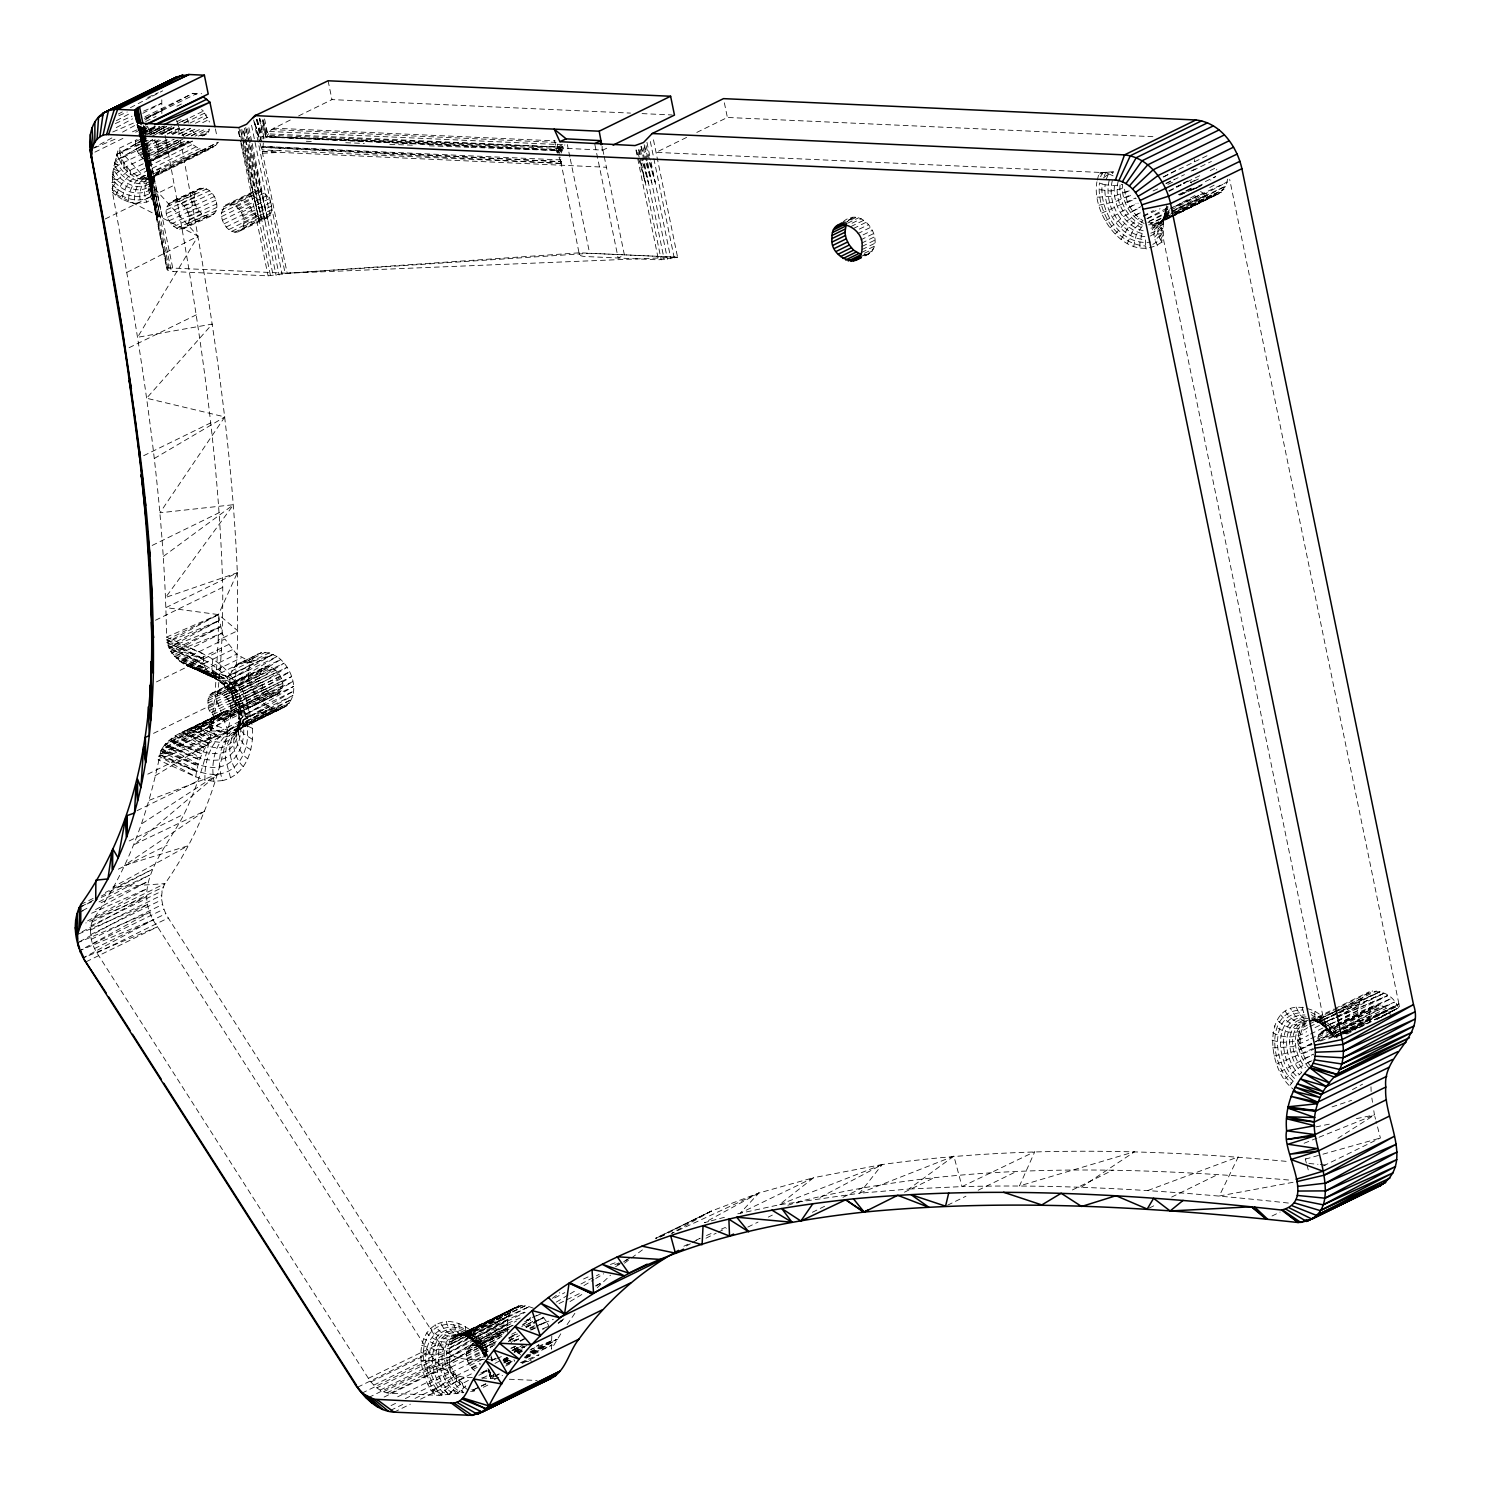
<?xml version="1.0" encoding="UTF-8"?>
<svg xmlns="http://www.w3.org/2000/svg" width="1490" height="1490" viewBox="0 0 1490 1490"><rect width="100%" height="100%" fill="white"/><g stroke="black" fill="none" stroke-linecap="round" stroke-linejoin="round"><path stroke-width="0.75" stroke-dasharray="5 3.75" d="M180.476 140.637C207.427 283.417 231.267 427.351 237.338 572.756L218.453 614.588L166.563 637.087L166.675 639.936C188.876 648.523 214.206 654.296 229.553 674.132C239.76 686.518 246.986 701.194 250.562 716.839C256.466 740.586 249.966 774.092 222.625 780.574C216.311 763.085 218.881 736.507 238.922 729.485L284.05 707.396C302.079 695.364 292.263 666.943 277.047 656.568L231.341 678.583C216.106 687.281 200.219 669.215 203.813 653.98L166.563 637.087C164.31 487.491 139.203 339.403 112.551 192.564L112.327 174.46L116.76 154.532L143.17 139.501M192.638 141.084L153.209 160.38C141.438 163.639 132.368 147.547 136.521 137.49M153.209 160.38C160.957 155.631 158.238 144.12 153.246 138.253M208.004 702.982C206.942 683.463 232.626 694.452 230.522 708.849C231.583 728.368 205.918 717.379 208.004 702.982L259.893 677.596C261.793 649.323 295.579 682.401 277.606 693.968L225.716 719.353M533.457 1308.22L525.821 1305.482L464.154 1333.867C430.48 1337.033 445.566 1379.833 463.874 1392.61L439.438 1395.385L390.194 1393.336C380.881 1392.647 373.282 1385.868 368.384 1378.343L96.924 952.892C90.722 942.891 87.556 929.313 93.684 918.529C129.239 868.54 149.149 810.113 160.846 750.587C171.741 731.609 196.047 725.704 216.497 725.667L227.97 730.454L235.532 730.659L284.05 707.396L273.061 708.16L249.966 716.392L238.679 707.452L233.148 698.773L229.851 689.069L229.888 675.082L235.755 665.099L261.644 652.546L269.224 652.899L277.047 656.568L235.066 681.489L223.761 684.04L208.414 673.592L179.862 661.113L170.419 651.242L166.675 639.936L218.453 614.588L237.674 630.698C236.966 719.633 216.981 810.038 165.017 883.626C158.89 894.41 162.037 907.987 168.258 917.989L439.718 1343.44C448.378 1359.718 468.475 1360.575 484.66 1359.476M222.625 780.574L214.038 781.337L205.005 780.089C204 761.409 211.003 740.176 227.97 730.454L273.061 708.16C252.276 702.069 238.139 667.781 258.217 653.663M474.919 1370.912C467.301 1365.715 462.403 1351.505 471.399 1345.489L512.914 1325.187M864.889 255.908C890.368 246.111 862.785 201.709 842.111 222.792M1334.779 1025.418C1327.925 1028.677 1316.247 1031.415 1317.905 1041.547L1340.721 1030.372M1345.88 1033.241L1370.781 1021.06C1363.089 1005.359 1385.961 999.026 1390.3 1014.727M218.21 640.216L218.453 614.588L165.874 607.622L237.338 572.756L237.674 630.698L218.21 640.216L215.026 695.607L210.518 730.864L158.797 756.175L195.823 776.886L205.005 780.089M472.33 1377.561C454.245 1378.846 438.209 1367.038 429.027 1352.268L157.567 926.817C127.805 886.792 166.526 848.946 184.164 814.043C218.099 743.752 223.09 664.149 222.736 587.339C218.49 432.026 191.838 278.444 163.379 126.054M1310.846 1012.194L1320.717 1017.651L1325.243 1023.928C1324.796 1029.665 1331.166 1035.792 1336.418 1031.173C1330.905 1024.356 1321.63 1017.223 1312.392 1020.24C1323.101 1019.588 1332.079 1027.616 1337.368 1036.202C1328.707 1039.201 1325.485 1022.755 1323.045 1016.702L1163.727 240.579L1163.15 223.221L1166.614 205.695M653.477 139.818L677.577 257.23L579.573 252.797L287.179 273.247L268.088 275.855L173.473 271.571L167.401 269.969L152.539 195.376L151.98 184.015L140.47 127.451L139.185 126.65C144.605 133.485 153.731 132.033 159.896 126.725M139.799 135.106L153.135 198.617L146.765 202.1L134.808 203.348C133.504 194.166 136.298 183.251 144.679 178.223L218.136 142.258L215.938 145.201L155.072 175.913C143.189 185.43 127.376 174.926 121.23 163.639L121.435 158.163L118.343 148.721L137.117 139.538M134.808 203.348L128.419 201.914C128.438 192.489 132.48 182.283 140.898 177.366L199.25 148.814L206.7 149.745L215.938 145.201L157.754 173.566C147.64 178.092 146.467 190.981 151.961 199.455L152.539 195.376C139.594 204.577 122.236 198.841 111.955 188.28L117.319 179.88L127.395 171.536L188.206 141.755L199.25 148.814M467.488 1389.574L456.592 1381.044L451.004 1372.588C450.11 1360.631 444.542 1343.924 457.393 1335.785L518.632 1305.966L525.821 1305.482L467.897 1334.127C458.473 1338.206 447.913 1331.166 446.367 1321.388C411.557 1326.51 417.088 1375.009 435.099 1395.366C426.68 1375.792 414.965 1349.307 432.324 1330.589C451.47 1314.031 477.135 1333.978 486.764 1351.84L488.646 1350.927C479.296 1336.344 465.029 1321.295 446.367 1321.388M167.346 267.828L287.179 273.247L589.63 253.3L677.577 257.23L658.487 259.837L585.7 256.541A19.873 5.085 -11.6 0 1 579.368 254.641L559.886 156.916M1170.134 217.223L1155.942 224.487L1151.64 230.522C1160.71 227.597 1165.813 217.354 1165.962 208.321L1167.862 206.291C1168.16 218.508 1151.36 226.927 1160.542 239.667L1163.727 240.579C1129.997 268.144 1090.55 215.305 1096.919 181.817M1146.22 248.998L1145.624 245.98C1115.749 244.267 1096.659 210.686 1099.415 182.991L1102.172 183.996C1099.154 210.947 1120.35 246.465 1150.504 242.069M1102.172 183.996L1105.114 184.779C1102.693 208.954 1119.362 238.27 1145.438 239.76L1145.624 245.98M1120.052 185.077C1118.487 201.318 1127.613 218.769 1142.793 225.344L1144.767 223.724C1129.96 217.298 1121.057 200.256 1122.585 184.406L1114.334 185.71L1105.114 184.779M182.898 139.166L124.117 167.83L112.197 176.397C122.478 185.673 139.892 196.885 151.98 184.015C148.478 179.042 168.612 161.982 154.886 176.006C142.072 177.962 137.341 192.266 140.991 203.404M490.694 1372.048C487.137 1376.574 494.326 1381.472 493.712 1374.339L491.421 1378.026L491.849 1375.438L489.744 1376.313L488.776 1369.198L489.67 1376.052L490.694 1372.048L490.396 1377.207L491.849 1375.438L490.676 1377.617M1150.354 236.016L1158.028 231.583L1160.989 227.989L1163.113 223.984L1165.459 210.332L1164.435 214.951M1133.611 246.8L1136.218 235.029L1142.793 225.344M1295.723 1090.755C1263.129 1070.919 1261.49 988.093 1315.018 1011.319C1312.094 1025.157 1331.11 1025.716 1334.574 1037.301L1326.044 1028.081L1332.991 1036.221L1337.107 1034.209M1308.704 1067.529C1298.218 1055.963 1292.053 1034.041 1305.762 1022.606C1297.175 1024.356 1289.185 1018.024 1285.106 1010.965M1310.846 1066.393C1301.105 1055.423 1295.387 1036.854 1305.184 1024.189C1296.114 1027.877 1286.075 1022.066 1280.618 1014.839M1336.195 1037.115L1361.152 1024.729C1345.246 991.26 1388.233 977.831 1399.687 1010.611M508.164 1333.755C506.004 1324.647 506.972 1313.007 515.466 1307.401L454.58 1337.927C445.529 1341.689 435.583 1335.506 430.424 1328.149M465.401 1326.696L466.24 1335.301L476.595 1344.166L480.842 1343.719L503.825 1334.146M1157.451 245.813L1155.197 240.076L1162.721 232.831C1158.717 226.406 1161.604 217.167 1168.011 213.536L1225.953 185.952L1228.002 177.627M428.077 1384.135L451.004 1372.588C444.076 1360.295 444.001 1338.486 460.615 1334.425L522.115 1305.315L464.154 1333.867C453.631 1339.622 440.146 1336.027 435.099 1324.591M1166.428 207.483L1165.888 211.99L1167.322 210.686M273.061 708.16L227.672 730.342L249.966 716.392L269.113 706.726L224.04 729.076C207.147 738.612 197.704 758.112 195.823 776.886L158.07 759.751L228.194 731.664L215.026 695.607L234.47 686.071M489.335 1370.502L489.111 1372.998L488.739 1370.167M219.868 714.064L182.134 732.335L208.321 743.436L189.975 729.355L223.761 711.903L182.134 732.335C196.103 738.686 214.616 755.877 230.28 743.38C236.835 737.829 238.009 729.094 239.331 721.141C240.412 685.977 204.316 664.317 174.479 656.438L222.159 633.101L218.453 614.588L166.954 642.339C190.645 654.073 219.049 662.417 233.39 686.648C242.833 701.492 248.42 719.037 247.545 736.731C246.651 750.42 240.635 764.892 227.877 771.466C203.981 781.952 181.016 761.018 159.207 754.648L211.785 725.649C216.18 708.718 237.264 707.061 249.668 716.243M230.54 777.836L225.232 758.317L226.35 745.987L231.099 735.986L241.901 727.511L287.086 705.478L238.922 729.485C252.779 720.992 249.277 700.766 241.548 689.144C228.51 666.291 198.021 676.721 179.862 661.113L224.916 639.08L236.649 654.147L253.393 663.721L273.154 654.333L249.78 662.417L238.772 663.18M424.724 1376.369L448.974 1367.876L449.831 1362.307L507.345 1328.968L449.757 1362.046L436.346 1366.516L422.359 1368.36M1194.254 161.74L1194.589 159.56M161.777 99.83L161.851 117.226M212.865 659.064L211.878 669.308L214.15 676.795L227.802 688.231L238.493 685.046L284.143 663.143L241.548 689.144L229.795 693.055L229.609 691.062L236.649 683.687M128.419 201.914L121.994 199.139C123.502 189.789 128.68 180.476 137.08 175.727L195.432 147.175M221.321 213.014L225.251 205.21L255.479 190.496C267.995 189.547 277.233 208.824 267.734 217.466L237.506 232.179C227.635 232.924 220.967 221.935 221.321 213.014L249.072 199.362L251.009 193.439L255.479 190.496M237.506 232.179C252.052 226.145 239.275 198.896 225.251 205.21M188.299 223.519C193.905 211.785 175.168 191.204 167.141 206.626C161.497 218.341 180.271 238.922 188.299 223.519L216.199 210.705C219.589 200.591 210.053 184.332 198.431 189.193L170.531 202.007M216.199 210.705C206.44 228.194 184.89 199.139 198.431 189.193M250.879 749.6C236.575 743.193 232.235 719.67 248.271 712.965L293.642 686.406L248.234 708.234C232.887 712.704 242.218 729.541 236.258 739.953C223.649 767.89 188.802 745.391 170.158 739.58L202.081 754.07L169.078 740.362L216.534 717.156L165.204 744.199L199.66 759.826L164.31 745.279L213.815 721.048L161.553 749.284L197.779 765.692L160.846 750.587L211.785 725.649L210.518 730.864L159.207 754.648L196.494 771.541L158.797 756.175L228.194 731.664L210.518 730.864M151.98 184.015L156.469 173.529L154.029 176.695L155.146 175.354C144.586 193.514 120.001 179.117 114.227 164.049L118.548 165.073L169.637 140.172M1097.292 180.085L1099.266 172.393L1105.729 172.542L1114.129 176.286M1109.286 180.029C1103.177 203.925 1119.81 235.029 1145.866 236.724M1112.322 180.681C1106.958 202.044 1120.294 228.007 1142.141 233.52L1143.463 230.875C1123.367 225.828 1110.907 202.342 1114.986 182.581M1118.226 181.072C1113.701 199.064 1123.888 219.887 1140.893 227.337M486.764 1351.84L482.853 1353.237L487.193 1349.847L482.648 1342.751C472.442 1353.553 493.618 1344.632 496.393 1342.378M561.041 153.116L564.859 144.809M1127.241 243.708L1132.996 230.037L1142.979 220.65C1131.897 213.759 1125.062 200.964 1124.559 188.019L1110.981 191.037L1096.528 189.323M248.271 712.965L293.642 691.118L247.638 717.379C231.099 725.369 234.228 749.396 247.843 758.876M263.302 143.021L262.557 153.246L287.179 273.247L677.577 257.23M1315.018 1011.319L1321.276 1015.323L1320.587 1021.656L1321.798 1024.394L1326.882 1028.677L1333.159 1027.523M468.419 1380.373L457.784 1386.017L451.097 1392.014L450.408 1394.565L449.049 1394.342C415.878 1369.627 436.104 1302.539 477.713 1344.371M121.23 163.639L117.021 154.29L118.343 148.721L198.021 236.128L137.583 337.299L212.25 324.075L146.579 398.24L224.804 416.921L159.933 512.802L233.539 504.7L165.632 597.434L237.338 572.756M471.585 1331.017L470.97 1338.597L476.595 1344.166M1150.82 233.166C1160.263 230.41 1163.82 220.911 1164.677 213.48M1169.166 209.569C1167.154 221.414 1149.2 225.809 1155.197 240.076M1163.634 217.726L1164.398 215.212M492.575 1377.933L493.712 1374.339M178.167 134.286L190.627 128.196C193.905 135.851 207.427 139.315 209.531 129.053L195.004 136.149M1142.141 233.52L1139.906 242.497L1139.999 248.569M221.544 665.844C219.552 671.059 216.516 678.434 221.302 683.016M150.453 196.382L152.092 192.042C138.942 201.187 121.472 195.097 111.787 183.736L115.028 182.432C124.266 192.489 140.079 197.034 151.85 188.653L138.551 125.626M1102.358 172.43L1100.793 176.509L1098.409 174.889L1102.358 172.43L1103.084 176.099M1121.057 239.424L1128.563 226.964L1139.273 218.08M579.573 252.797L579.368 254.641M1106.306 179.117L1108.374 174.088L1113.701 171.667L1111.205 175.336M1104.22 176.137L1105.729 172.542M252.369 739.282L243.671 733.862L239.126 727.548L238.419 709.799L243.447 705.552L291.63 676.59L246.111 698.419L235.792 705.236L239.611 706.558L247.321 705.366M191.726 144.791L128.606 176.416L121.733 183.698L115.717 195.134L121.994 199.139M1152.794 244.397L1160.542 239.667L1162.964 235.085L1159.295 236.984L1162.87 233.148M477.396 1336.418L475.832 1343.626M237.04 731.031C250.86 706.13 228.1 676.851 203.087 671.115L219.533 678.527L211.17 672.549L241.38 657.761M232.254 649.752L193.942 668.489C204.558 672.102 215.808 683.072 227.467 676.404L211.58 672.567C231.658 678.267 247.806 698.587 243.578 719.875C240.579 727.902 235.327 735.632 228.305 740.605C214.56 746.807 201.821 734.197 189.975 729.355L211.971 738.835L198.468 727.232L228.063 710.674L175.075 736.004L203.348 751.351M149.373 193.197L151.85 188.653M560.78 1333.811L551.375 1349.195L551.803 1335.729M480.767 1373.035L485.833 1371.396L488.087 1368.379M290.289 120.001L271.422 129.555L264.531 139.725L259.539 118.66M1154.638 237.152L1162.889 228.343L1160.989 227.989M1115.265 234.06L1126.738 221.042L1139.85 212.698M229.553 674.132L224.524 684.245L224.692 686.331L229.795 693.055M159.467 170.996L157.754 173.566L218.136 142.258M148.776 190.012L151.924 185.319L140.47 127.451L141.55 126.743M1289.986 1085.223L1294.978 1078.872C1276.409 1062.482 1271.659 1014.597 1304.998 1014.951M567.075 1324.647L575.904 1311.833M157.567 173.734L155.686 174.907L157.847 172.114M1286.131 1161.343C1151.938 1148.79 1016.012 1145.866 882.229 1164.528L859.618 1193.211L779.326 1204.758L735.818 1214.257M155.686 174.907L158.052 171.946M508.649 1341.745L514.367 1334.612M153.992 177.422L152.781 180.607C140.693 194.333 120.094 182.376 113.277 169.022L118.548 165.073C124.899 177.496 143.506 188.41 154.886 176.006C144.083 179.489 142.593 193.085 146.765 202.1M448.974 1367.876L451.265 1367.075L458.827 1380.001L465.793 1386.259L456.685 1393.727L451.097 1392.014L448.658 1394.733L442.549 1392.033C408.297 1357.688 444.858 1298.218 481.084 1348.45M432.324 1391.455L434.112 1389.947L439.438 1395.385L454.301 1382.441L473.41 1372.867M597.211 1287.751L610.528 1275.161M237.022 730.882C225.456 742.206 229.423 761.036 237.506 773.217M282.392 685.828L198.468 727.232C214.672 740.549 231.732 740.847 244.397 724.773L291.593 699.443L246.334 721.365C229.069 730.286 230.875 754.517 243.336 766.81M882.229 1164.528L779.326 1204.758L813.652 1177.677L758.894 1193.006L740.288 1213.065L813.652 1177.677L882.229 1164.528L818.494 1198.295M847.661 221.34L851.367 218.266M521.724 1326.826L530.533 1317.495M537.704 1346.01L538.97 1344.669L529.974 1350.014M1110.031 227.746L1123.181 216.776L1140.763 206.682M1284.808 1078.779L1298.218 1068.144L1311.889 1060.452M1296.058 1007.054L1299.951 1014.876L1305.817 1019.626C1281.866 1025.157 1287.975 1059.129 1301.701 1072.502L1297.101 1076.674C1279.742 1061.346 1275.291 1016.608 1306.469 1016.925M624.44 1263.203L642.413 1249.887M149.298 800.242L218.173 773.981L134.137 844.625L204.987 810.839L124.583 865.392L187.815 845.854L112.849 887.183L165.017 883.626L93.684 918.529M434.112 1389.947L451.209 1378.324L480.842 1363.816M1103.457 177.925L1108.374 174.088L1107.498 172.244L1102.674 172.449L1103.196 176.099M552.399 1298.33L559.756 1292.687M163.416 556.347L233.539 504.7M953.879 1156.128L859.618 1193.211L908.826 1189.057L953.879 1156.128L962.037 1186.599C1071.589 1183.824 1181.142 1191.162 1289.967 1203.231M143.71 138.03L142.016 129.034L148.367 127.823L151.57 130.803M152.669 180.942L152.185 183.084L140.47 127.451L142.016 129.034M504.067 1361.879L507.811 1359.234M517.198 1352.566L524.685 1347.258M558.415 1323.306L564.039 1319.321M1160.784 225.642L1163.113 223.984M215.864 734.831L198.99 727.101L232.701 710.451L207.389 725.984L219.924 731.553L216.497 725.667L237.543 711.214L207.389 725.984L215.864 734.831L198.468 727.232M516.155 1351.858L523.791 1346.625M558.098 1323.083L563.816 1319.153L560.054 1321.593M146.318 179.675L206.7 149.745M149.801 178.875L213.256 147.473M558.843 152.557L561.562 150.714L265.872 136.95L259.875 118.529M557.036 152.185L562.363 148.572L266.021 136.633L262.408 119.815L265.872 136.95L561.823 150.024L557.335 153.079L553.852 137.452M556.813 151.458L563.108 147.212L562.885 146.15L556.515 150.434L558.489 150.509L559.793 156.971M503.005 1360.258L506.805 1357.669M514.423 1352.529L523.921 1346.085M514.646 1351.747L522.226 1346.699M560.11 1321.388L563.909 1318.855M237.73 730.212C228.436 738.127 216.199 730.547 207.389 725.984M1081.33 1187.176L1134.616 1151.714L1019.477 1185.928L1034.805 1151.64L962.037 1186.599L908.826 1189.057M142.183 823.486L218.173 773.981M514.665 1350.368L520.532 1346.588M1105.468 220.706L1136.032 203.515M1303.042 1024.952L1306.246 1022.904M1306.376 1163.094L1305.277 1159.164L1309.114 1156.706M1337.946 1138.285L1374.451 1114.948L1373.799 1110.721M227.97 730.454L276.935 708.774L231.844 730.994C214.802 740.735 210.444 763.346 214.038 781.337M1166.242 216.981L1223.979 189.305L1163.913 219.794L1157.544 224.729L1150.597 226.722L1211.295 195.264L1218.41 193.905L1225.953 185.952L1166.242 216.981L1156.221 226.703L1149.014 228.771M512.467 1350.499L518.352 1346.83M246.111 698.419L289.675 671.804L244.099 693.651L287.16 667.259L241.548 689.144M238.493 685.046L280.735 659.53L235.066 681.489M155.09 775.75L228.194 731.664M494.941 1376.592L500.77 1373.091L490.415 1378.194M525.97 1357.949L556.999 1339.305L528.186 1353.404M1274.155 1055.982L1296.635 1050.841L1336.716 1031.21M248.234 708.234L292.971 681.526L247.508 703.336M556.254 1302.13L568.118 1295.034M570.093 1293.86L576.034 1290.321M583.931 1285.591L593.821 1279.687M595.795 1278.495L603.711 1273.764M615.575 1266.686L621.516 1263.129M623.49 1261.956L629.432 1258.417M526.305 1327.515L536.232 1321.611M538.225 1320.419L544.185 1316.881M570.018 1301.534L583.931 1293.264M595.87 1286.168L601.83 1282.629L595.721 1285.609M1280.376 1071.627L1313.379 1054.101M152.613 139.837L116.09 160.38L114.432 163.118L118.548 165.073L115.587 158.871L121.286 157.884L152.557 139.706M154.271 458.51L224.804 416.921M143.245 139.706L119.61 153.489L148.776 139.222M153.079 133.951L164.906 127.06M231.341 678.583L273.154 654.333L227.765 676.572L253.393 663.721L249.78 662.417L269.224 652.899M153.023 133.821L164.868 126.985M524.834 1357.874L556.999 1339.305L526.193 1355.36M421.037 1360.351L435.397 1360.78L448.993 1357.52L507.159 1324.331L376.877 1387.861M507.159 1324.331L446.739 1358.191M1179.54 194.967L1191.479 188.224M655.954 1238.264L711.27 1211.128L671.636 1233.403L758.894 1193.006L711.27 1211.128L655.581 1238.153M686.424 1245.957L690.354 1243.759M692.31 1242.66L700.151 1238.246L696.072 1240.239M421.67 1345.284L435.862 1349.977L449.291 1348.506L507.624 1319.935L448.825 1352.883L435.248 1355.211L420.795 1352.585M246.334 721.365L292.953 695.495L247.638 717.379M507.624 1319.935L446.609 1353.497M520.364 1341.279L526.454 1337.927M524.387 1357.241L556.999 1339.305M79.734 941.661L148.125 904.207L78.151 934.193M449.291 1348.506L508.742 1315.949L450.408 1344.52L437.24 1345.209L423.588 1338.653M1381.416 1017.204L1397.452 1008.413M1098.987 205.192L1115.712 201.523L1131.99 194.296M1163.783 176.919L1177.696 169.32M1101.762 213.107L1135.604 197.984M82.099 931.79L146.877 896.403L85.843 922.981M1345.451 1033.185L1398.924 1003.962L1229.678 179.415M92.101 148.665L112.402 137.639M122.534 132.126L136.726 124.415M144.847 120.001L161.069 111.173L144.269 118.418M1097.217 197.183L1114.52 196.103L1128.973 190.571M758.894 1193.006L704.453 1222.638L708.923 1221.446M1169.184 191.297L1181.365 184.704M1183.395 183.605L1189.486 180.309L1191.497 183.047M1175.256 206.272L1195.539 195.246M1209.75 187.535L1215.821 184.239M87.556 920.932L146.672 888.841L90.238 913.854M508.742 1315.949L447.13 1349.083M1272.572 1047.954L1292.892 1046.651L1308.704 1039.722M116.22 127.618L132.554 118.828M142.779 113.333L161.162 103.425L142.425 111.657M166.675 639.936L203.813 659.008L166.954 642.339L218.9 620.678L168.594 647.778C190.496 659.288 217.503 666.458 231.025 689.125C239.443 702.386 244.435 718.05 243.671 733.862C242.851 746.099 237.487 759.006 226.089 764.873C203.702 774.39 182.264 754.462 161.553 749.284L211.785 725.649M95.584 909.608L147.51 881.707L99.737 903.312M1343.123 1033.986L1398.924 1003.962L1399.464 1007.315M174.479 656.438L205.62 668.284L171.574 652.955L220.129 626.918L168.594 647.778L204.391 663.925L167.793 645.692L218.9 620.678M450.408 1344.52L510.455 1312.466L452.103 1341.056C442.921 1344.148 432.808 1339.734 426.55 1332.88M1377.207 1019.216L1397.434 1008.395L1345.47 1033.781M116.35 120.69L130.356 113.24M1143.314 215.938L1153.428 210.574M1172.09 211.357L1227.313 182.004L1171.252 208.581M554.746 1297.939L564.84 1292.575M580.97 1284.007L599.129 1274.378M617.288 1264.731L629.376 1258.305M1352.417 1089.618L1362.605 1084.198M146.076 118.082L192.825 93.33L201.634 93.721M86.942 908.304L78.895 912.569L85.191 909.887M99.029 901.897L149.354 875.226L95.639 899.997M510.455 1312.466L448.285 1345.06M1376.89 1019.179L1397.415 1008.395L1354.932 1029.981M118.306 114.022L122.329 111.918M130.394 107.69L150.565 97.148M152.576 96.105L162.652 90.834M1147.021 218.546L1167.247 207.948M81.131 906.572L93.311 900.221M101.432 895.993L152.185 869.545L105.306 892.491M505.65 1366.069L509.766 1363.927M241.901 727.511L289.619 702.796L244.397 724.773M452.103 1341.056L512.709 1309.598L454.58 1337.927M1169.073 211.003L1146.797 222.513L1157.898 223.276L1169.296 217.912M1171.084 209.96L1203.473 193.234L1211.295 195.264L1171.55 213.815M1334.146 1037.413L1398.924 1003.962L1339.175 1033.203M235.942 706.092L232.98 699.034L242.647 694.21M512.709 1309.598L450.073 1341.577M126.929 272.372L198.021 236.128L112.551 192.564L115.717 195.134L111.955 188.28L118.082 189.453M1168.886 214.281L1150.634 223.575L1169.464 214.784M1170.917 213.256L1207.421 194.668L1171.885 210.984M668.339 1232.938L711.27 1211.128M1346.83 1034.097L1352.901 1031.005M509.357 1340.497L517.645 1336.325M530.068 1330.067L538.356 1325.895M540.423 1324.852L546.625 1321.723L548.916 1326.23L542.714 1329.359M519.898 1340.87L526.119 1337.722M513.286 1349.791L519.526 1346.662M503.62 1360.035L507.624 1358.005M517.663 1352.939L521.686 1350.927M506.041 1363.76L514.087 1359.699M530.179 1351.598L552.306 1340.46L531.334 1349.27M1308.015 1020.315C1285.218 1025.586 1291.029 1057.9 1304.085 1070.639M1306.637 1021.321C1289.111 1029.981 1294.568 1055.497 1305.37 1067.641M507.587 1330.44L482.779 1342.881L471.734 1335.189L464.154 1333.867M526.193 1321.109L534.463 1316.955M536.53 1315.912L540.665 1313.845L546.625 1321.723L536.158 1326.026M485.926 1346.681L496.263 1341.484M525.225 1326.92L543.85 1317.551L522.785 1326.286M525.951 1358.154L552.157 1344.986L525.132 1356.533M467.227 1336.642L472.665 1340.516L477.321 1340.441L516.49 1321.034M1338.486 1030.149L1394.398 1002.155L1337.387 1025.772M459.013 1323.604C457.579 1332.321 467.339 1341.13 475.571 1337.052L525.188 1312.336M1337.312 1025.455L1391.157 998.598L1327.646 1025.25L1322.878 1025.213L1312.709 1019.551L1321.965 1023.164L1334.388 1018.396M1172.164 216.218L1215.002 195.022L1171.103 215.882M1169.427 217.782L1155.942 224.487L1148.641 224.804M1171.513 216.758L1221.446 191.987L1172.127 215.827M456.685 1393.727C443.852 1381.845 434.056 1363.313 440.202 1345.675C444.784 1330.011 460.764 1336.251 471.734 1335.189L529.639 1306.469L467.897 1334.127M1329.62 1024.449L1387.618 995.637L1336.251 1017.372M1299.15 1049.854L1336.735 1031.322M1276.8 1063.953L1313.323 1048.457M228.063 710.674L190.701 729.113L211.971 738.835M237.543 711.214L207.669 725.947L219.924 731.553M660.07 1237.054L666.291 1233.962L655.898 1238.805M223.258 207.11L251.009 193.439M230.522 204.111L258.273 190.441M221.917 209.792L249.668 196.121M233.483 204.968L261.234 191.316M236.37 206.756L264.121 193.104M221.489 216.609L249.24 202.957L249.072 199.362M239.033 209.326L266.785 195.674M222.383 220.297L250.134 206.626L249.24 202.957M241.212 212.493L268.964 198.841M224.022 223.854L251.773 210.183C254.715 215.529 261.57 220.967 267.734 217.466M242.851 216.05L270.603 202.398M226.201 227.001L253.952 213.349M243.745 219.719L271.497 206.067M228.864 229.59L256.615 215.92M243.913 223.314L271.664 209.662M231.751 231.341L259.502 217.689M243.317 226.555L271.068 212.884M234.712 232.235L262.464 218.564M241.976 229.237L269.727 215.584M235.532 730.659L280.642 708.514L231.844 730.994M144.903 116.779L192.825 93.33L199.846 95.006M146.281 118.306L196.308 93.814M145.648 121.528L156.077 116.425M176.919 106.218L183.158 103.164M94.857 152.148L123.372 138.179M135.609 132.2L147.827 126.222M154.83 126.408L140.302 133.504L147.771 133.839L162.28 126.743M138.793 134.472L155.388 126.352M141.662 133.783L156.189 126.669L143.859 132.833M142.761 134.435L159.356 126.315M146.225 134.379L162.82 126.259M147.529 134.454L164.198 126.278M135.497 141.643L139.65 139.613M150.024 134.547L166.619 126.426M149.708 134.957L166.303 126.836M176.677 121.77L182.898 118.716M135.497 144.008L143.804 139.948M156.245 133.858L170.773 126.743M179.079 122.683L187.368 118.623L188.373 123.521M151.552 136.447L172.3 126.296M174.367 125.272L203.422 111.061L209.55 122.05M159.188 134.119L173.79 126.985M135.832 146.448L150.36 139.334M160.734 134.268L173.194 128.177M183.568 123.093L187.703 121.062M161.553 134.193L173.995 128.084M184.388 123.018L205.136 112.868M136.503 148.907L155.183 139.762M167.625 133.672L177.999 128.606M167.215 134.212L179.657 128.121M190.031 123.055L206.626 114.935M158.927 139.799L121.435 158.163C126.575 169.376 138.402 181.221 151.775 177.534M171.443 133.69L179.768 129.611L177.943 124.936M137.49 151.309L160.305 140.135M172.766 134.044L183.14 128.978M156.022 142.574L162.242 139.538M172.617 134.454L185.077 128.364M195.451 123.279L207.892 117.189M138.756 153.582L167.793 139.352M157.009 144.977L167.383 139.892M179.824 133.802L190.199 128.736M202.659 122.646L208.879 119.591M140.246 155.631L173.455 139.389M181.761 135.329L192.136 130.263M157.679 147.435L174.274 139.315M182.562 135.255L197.09 128.14M141.96 157.437L177.236 140.172M185.524 136.112L193.83 132.051M158.014 149.875L178.763 139.725M187.051 135.665L201.578 128.55M143.804 158.927L179.079 141.662M191.521 135.571L195.674 133.541M157.996 152.241L180.83 141.066M191.204 135.981L205.732 128.885M145.741 160.045L183.084 141.755M157.661 154.42L184.63 141.233M147.715 160.752L188.113 141.159M198.487 136.093L208.861 131.008M149.652 161.05L189.081 141.774M155.984 158.07L189.193 141.829M201.634 135.739L207.874 132.684M151.496 160.939L192.08 141.14M202.454 136.056L206.589 134.025M151.924 185.319L148.665 186.921L152.036 184.388L140.47 127.451L141.867 128.885M298.615 115.922L331.972 99.606L630.512 113.091M105.213 218.956L174.516 185.058M129.09 347.71L196.345 314.818M561.6 145.163L555.993 147.901L602.891 150.099L609.038 147.1M686.611 137.415L656.047 152.371L1099.266 172.393M696.798 132.424L727.381 117.468L1153.39 136.708M143.673 455.679L210.928 422.769M152.148 545.452L219.403 512.541M840.677 223.873L853.64 217.521M843.135 223.705L856.117 217.354M847.587 223.202L858.706 217.764M852.057 223.239L861.332 218.713M850.939 226.555L863.902 220.203M853.398 228.529L866.379 222.178M859.376 229.106L868.651 224.58M857.681 233.688L870.644 227.337M863.064 234.899L872.339 230.354M860.68 239.909L873.643 233.558M861.555 243.187L874.537 236.835M862.021 246.446L874.984 240.095M862.002 249.575L874.984 243.243M861.537 252.499L874.518 246.167M864.349 253.319L873.606 248.774M861.183 256.466L872.302 251.028M865.038 255.535L870.607 252.816M155.482 620.25L222.736 587.339M220.129 626.918L170.419 651.242L204.596 665.229M1163.131 176.975L1208.446 155.053M1166.204 183.214L1174.511 179.154M1191.106 171.033L1195.259 169.003M1165.776 183.754L1184.457 174.628M1192.764 170.568L1211.426 161.423M219.384 680.613L186.399 665.173L228.305 644.667M156.431 681.917L221.656 650.013M1176.169 186.902L1180.322 184.872M1168.7 190.888L1185.295 182.767M1187.362 181.743L1201.89 174.647M1210.197 170.586L1216.417 167.532L1216.753 169.972M1190.324 182.618L1196.545 179.564M1193.937 181.147L1200.158 178.092M214.802 678.043L195.097 668.824L215.92 678.211L202.267 670.966L236.649 654.147M1185.705 191.018L1191.926 187.964M1178.385 194.762L1192.894 187.666M1205.354 181.575L1215.728 176.491L1210.588 180.197M1202.281 184.257L1179.354 195.376L1185.537 192.657M1191.572 190.161L1201.946 185.095M1195.352 188.597L1201.592 185.542M235.755 665.099L261.644 652.546M220.352 673.182L246.297 660.498M233.204 667.781L252.667 658.263M245.887 661.821L265.35 652.303M231.229 671.152L250.692 661.635M229.888 675.082L249.333 665.564M1171.345 216.907L1218.41 193.905L1157.898 223.276M229.181 679.459L248.644 669.941M229.181 684.171L248.625 674.653M211.301 693.446L266.393 666.552M210.034 694.787L261.905 669.401M216.367 691.807L268.237 666.421M209.047 696.463L270.174 666.719M208.358 698.438L272.149 667.427M229.851 689.069L249.314 679.552M208.023 700.617L259.893 675.231M222.215 693.93L274.086 668.544M224.059 695.42L275.929 670.034M231.192 693.986L250.637 684.469M208.339 705.422L260.228 680.036L259.893 677.596M225.772 697.227L277.643 671.841M153.526 733.359L216.702 702.442M209.01 707.88L260.899 682.495L260.228 680.036M227.262 699.276L279.151 673.908M209.997 710.283L261.868 684.897L260.899 682.495M228.529 701.548L280.399 676.162M211.263 712.555L263.134 687.169L270.137 693.632L277.606 693.968M229.516 703.951L281.387 678.565M235.681 703.317L255.125 693.8M212.772 714.604L264.643 689.237M230.186 706.409L282.057 681.023M223.761 711.903L182.991 731.888L208.321 743.436M214.467 716.411L266.338 691.025M230.522 708.849L282.392 683.463M216.311 717.901L268.2 692.515M238.679 707.452L258.142 697.916M218.248 719.018L270.137 693.632M230.168 713.393L282.038 688.007M220.222 719.726L281.368 689.982M222.159 720.024L280.381 691.658M224.022 719.912L279.114 692.999M216.497 725.667L242.442 712.965M245.794 714.008L265.239 704.491M147.771 774.167L208.898 744.255M137.006 810.709L198.133 780.779M129.146 840.975L184.164 814.043M118.287 869.192L167.197 845.258M80.851 904.449L93.088 898.47M92.007 921.938L163.323 887.034M90.89 925.83L162.224 890.927M90.387 930.114L161.721 895.211M90.517 934.64L161.833 899.736M91.263 939.333L162.578 904.43M92.603 944.008L163.919 909.105M94.503 948.571L165.837 913.668M96.924 952.892L168.258 917.989M86.234 961.721L157.567 926.817L83.812 957.623L153.544 919.628L80.33 950.341L150.36 912.01L77.722 942.76M368.384 1378.343L439.718 1343.44M460.615 1334.425L518.632 1305.966L457.393 1335.785M357.693 1387.171L429.027 1352.268M370.935 1381.919L442.269 1347.016M373.785 1385.123L445.119 1350.219M361.958 1393.131L433.292 1358.228M380.155 1390.114L451.47 1355.211M469.89 1346.457L510.455 1326.659M448.993 1357.52L508.164 1328.559M559.048 1303.545L581.454 1292.594M368.756 1397.452L438.041 1363.555M467.637 1349.474L509.133 1329.155M524.629 1321.76L528.782 1319.73L532.694 1321.555L524.387 1325.616M383.507 1391.79L454.822 1356.887M466.966 1351.43L502.242 1334.183M471.399 1345.489L478.867 1345.824L503.769 1333.643M522.45 1324.498L530.757 1320.438M683.854 1246.236L687.933 1244.243M466.612 1353.628L501.888 1336.362M386.879 1392.871L499.839 1337.834M705.999 1238.171L716.187 1233.18M718.217 1232.174L726.375 1228.188M390.194 1393.336L461.528 1358.433M466.612 1355.993L495.667 1341.764M478.867 1345.824L482.667 1348.431L495.108 1342.341M511.703 1334.202L515.857 1332.172M526.231 1327.106L534.538 1323.045M384.103 1397.061L443.201 1368.137M466.947 1358.433L496.002 1344.222M508.444 1338.113L516.751 1334.053M482.667 1348.431L484.362 1350.219L492.668 1346.159M509.263 1338.039L517.57 1333.978M530.012 1327.888L536.232 1324.834M451.265 1367.075L490.862 1347.705M467.618 1360.891L490.433 1349.716M508.686 1341.13L519.489 1335.506M531.52 1329.955L537.741 1326.901M397.681 1396.801L448.639 1371.88M468.586 1363.294L485.2 1355.174M514.236 1340.944L520.476 1337.908M514.106 1341.354L520.327 1338.318M747.868 1227.071L758.056 1222.079M768.244 1217.107L772.323 1215.114M796.778 1203.138L800.856 1201.145C961.069 1161.436 1128.34 1166.037 1291.588 1180.266M451.004 1372.588L486.634 1355.379M469.853 1365.548L484.38 1358.452M391.05 1405.591L397.16 1402.593M405.317 1398.607L454.226 1374.674M471.362 1367.615L479.668 1363.555M510.791 1348.32L514.944 1346.29M511.61 1348.245L515.764 1346.215M473.056 1369.422L477.21 1367.392M491.737 1360.277L495.891 1358.247M512.486 1350.126L522.86 1345.06M491.197 1360.836L495.35 1358.805M511.945 1350.685L520.252 1346.625M390.566 1410.397L402.803 1404.399M415.021 1398.421L459.851 1376.481M514.348 1351.616L526.789 1345.526M514.013 1352.026L524.387 1346.96L513.696 1351.505M394.068 1412.166L410.365 1404.176M420.553 1399.185L465.401 1377.263M494.997 1363.369L501.757 1359.83M503.285 1359.308L507.438 1357.278M517.812 1352.194L524.033 1349.139M503.713 1360.556L508.835 1358.228M518.241 1353.441L522.394 1351.411M482.835 1372.029L486.988 1369.999M503.695 1361.935L507.848 1359.904M482.611 1372.905L488.832 1369.869M504.514 1362.251L511.293 1359.159M478.849 1375.27L487.174 1371.191M503.862 1363.033L510.101 1359.979M812.385 1212.283L824.603 1206.285M842.949 1197.327L863.325 1187.344M507.606 1363.462L513.771 1360.445M482.462 1378.101L490.806 1374.022M521.668 1362.884L527.926 1359.83L531.762 1361.208M522.189 1363.48L538.859 1355.323M485.908 1383.633L471.362 1390.971L474.546 1390.803L469.574 1388.382M494.252 1379.554L502.577 1375.475M483.337 1387.283L489.595 1384.229M904.467 1192.186L935.05 1177.23M1309.934 1020.874L1333.848 1009.084M1334.947 1008.618L1369.273 991.744M1309.356 1022.14L1372.681 990.943M1332.563 1012.38L1316.117 1020.296L1310.213 1020.52M1334.649 1011.356L1376.313 990.943M1307.196 1025.12C1297.604 1031.788 1284.51 1027.709 1276.967 1019.849M1309.282 1024.096L1361.394 998.598M1312.392 1020.24L1317.961 1019.533L1380.094 991.744L1321.742 1020.333L1383.893 993.327L1335.971 1016.795M1307.698 1027.653C1297.678 1034.917 1283.691 1033.241 1274.285 1025.846M1309.784 1026.647L1332.712 1015.416M1334.779 1014.392L1359.793 1002.155M947.603 1205.187L965.948 1196.209M978.166 1190.212L1016.888 1171.27M1333.885 1017.819L1325.541 1021.898L1334.109 1018.285M1272.628 1032.663C1283.113 1038.437 1296.654 1038.567 1306.711 1031.695M1315.037 1027.616L1333.792 1018.434M1335.878 1017.409L1358.805 1006.197M1272.05 1040.113C1284.157 1044.285 1297.79 1042.087 1308.425 1035.084M1310.511 1034.06L1335.524 1021.823M1337.61 1020.799L1358.433 1010.593M1321.183 1032.011L1374.581 1005.657M1336.847 1024.394L1376.276 1005.098M1319.917 1033.352L1334.556 1026.293M1336.511 1025.232L1378.138 1004.986M1310.79 1038.698L1358.712 1015.249M1318.929 1035.029L1339.678 1024.878M1341.745 1023.854L1370.8 1009.643M1324.405 1030.484L1328.205 1030.67L1338.579 1025.586M1340.646 1024.561L1380.075 1005.284M1318.259 1037.003L1341.074 1025.828M1342.62 1025.288L1382.049 1005.992M1317.905 1039.182L1383.987 1007.11M1342.807 1029.366L1369.776 1016.161M1328.205 1030.67L1333.96 1033.986L1385.83 1008.6M1328.614 1038.902L1341.056 1032.812M1343.142 1031.806L1370.111 1018.601M1333.96 1033.986L1335.655 1035.792L1387.525 1010.406M1072.372 1189.97L1113.123 1170.023M1149.256 1208.036L1155.365 1205.056M1171.662 1197.066L1218.541 1174.139M1323.362 1165.925L1380.41 1138.006L1376.071 1121.244M1272.013 1216.008L1280.171 1212.022M602.128 146.318L602.183 150.453L601.42 146.672M239.983 695.662L232.98 699.034M1163.913 219.794L1170.078 216.814M213.815 721.048L165.204 744.199C185.43 752.059 223.873 775.62 237.599 744.758C244.658 726.99 239.499 706.688 229.609 691.062M1154.378 223.835L1168.998 216.869M1192.54 189.696L1200.884 185.747M79.1 907.615L93.572 900.947M147.752 97.539L158.331 92.678M173.026 200.982L200.927 188.168M168.519 203.925L196.419 191.111M175.839 200.889L203.739 188.075M167.141 206.626L195.06 193.812M178.763 201.765L206.663 188.951M166.47 209.867L194.37 197.071M181.65 203.59L209.55 190.794M166.582 213.48L194.482 200.666M184.239 206.16L212.139 193.346M167.457 217.223L195.358 204.428M186.418 209.345L214.318 196.55M169.003 220.799L196.922 207.985M187.982 212.921L215.882 200.126M171.164 223.966L199.083 211.17M188.839 216.646L216.739 203.851M173.771 226.555L201.69 213.741M188.932 220.241L216.851 207.445M176.658 228.343L204.558 215.529M179.582 229.237L207.483 216.423M186.902 226.182L214.821 213.387M182.395 229.162L212.828 215.324M1148.883 221.544L1169.799 211.952M1124.969 192.75L1129.159 190.832M583.54 1278.997L589.779 1276.148M614.755 1264.805L618.909 1262.905M1147.151 218.769L1168.011 209.308M1170.097 208.358L1203.473 193.234L1199.599 190.999M1126.03 197.555L1132.344 194.706M485.833 1384.154L473.392 1389.76L477.061 1390.356M118.958 115.68L127.227 111.974M1143.445 216.218L1160.077 208.749M1332.637 1013.051L1316.117 1020.296M1334.705 1012.12L1380.094 991.744M1127.688 202.305L1136.162 198.505M1153.092 190.925L1159.444 188.094M1167.918 184.294L1174.269 181.445M1135.808 214.858L1142.01 212.083M1187.623 191.726L1193.825 188.951M140.898 177.366L203.05 149.671M1129.923 206.849L1138.137 203.199M1183.321 183.047L1189.486 180.309M1132.661 211.077L1138.844 208.321M115.326 123.54L131.995 116.22M471.734 1335.189L524.946 1311.945M520.476 1362.661L539.007 1354.578M1383.893 993.327L1322.021 1020.389L1317.979 1021.47L1314.31 1020.65M112.756 131.977L133.765 122.944M706.502 1235.527L712.853 1232.789M721.328 1229.138L725.574 1227.332M475.571 1337.052L520.178 1317.979M506.432 1364.505L514.758 1360.966M1336.511 1017.484L1387.618 995.637M94.317 147.976L117.617 138.086M132.442 131.809L145.163 126.426M479.296 1339.64L513.156 1325.411M532.209 1317.402L538.561 1314.739M504.067 1360.705L508.258 1358.936M496.766 1358.526L503.117 1355.9M511.051 1336.362L517.328 1333.774M529.881 1328.614L534.072 1326.882M1342.714 1028.603L1397.266 1006.197L1339.268 1035.327L1364.263 1025.083M1307.736 1062.519L1311.964 1060.787M512.337 1341.224L518.781 1338.579M542.472 1328.875L548.916 1326.23M1305.072 1058.235L1313.454 1054.827M1301.347 1048.848L1312.02 1044.546M1320.568 1041.1L1361.152 1024.729M1302.93 1053.616L1313.696 1049.277M1304.123 1143.258L1316.918 1138.118M1319.041 1137.261L1374.451 1114.948L1375.531 1119.139M171.574 652.955L222.159 633.101L224.916 639.08M536.028 1326.119L553.349 1319.339M1147.859 1190.491L1238.283 1156.873L1219.267 1196.004L1293.693 1182.185M610.397 1264.451L616.692 1262.272M1158.456 234.265L1162.721 232.831M1332.041 1106.902L1351.635 1100.346M868.577 254.082L863.846 254.995M447.54 1363.033L449.831 1362.307M787.875 1205.242L800.856 1201.145M1305.277 1159.164L1320.755 1154.806M1322.952 1154.191L1380.41 1138.006M1308.909 1021.023L1314.329 1019.514L1310.921 1020.315M711.158 1220.85L724.606 1217.255M116.984 153.768L119.479 153.153M142.574 179.638L148.348 178.279M1315.8 1126.906L1329.341 1124.149M1356.403 1118.636L1374.451 1114.948M470.617 1391.474L474.546 1390.803M558.974 157.381L561.078 161.665L559.737 159.56M561.32 163.397L262.203 149.894L260.396 143.468M458.492 1335.189C450.148 1336.884 443.182 1329.49 440.481 1322.319M459.907 1334.891L469.722 1335.971L480.842 1343.719M1107.498 172.244L1113.701 171.667M138.682 178.763L144.679 178.223M111.75 182.693L115.028 182.432L112.011 178.912L117.319 179.88L112.383 174.107M262.557 153.246L279.617 152.371L606.43 167.271L624.403 254.976L618.145 258.012L594.696 143.692M260.024 143.133L262.296 151.57L280.157 150.732M1293.059 1081.051C1273.186 1063.506 1268.083 1012.232 1303.787 1012.604L1302.856 1009.978C1264.656 1009.587 1270.113 1064.419 1291.383 1083.193M1308.146 1018.527C1278.923 1018.229 1283.095 1060.172 1299.354 1074.532M263.022 119.61L267.641 133.858L563.108 147.212L266.021 136.633L561.823 150.024M306.307 141.271L313.254 141.531M345.755 142.723L364.305 143.412M389.84 144.362L415.356 145.312M429.288 145.815L468.735 147.268M471.063 147.361L561.562 150.714M563.108 147.212L266.822 135.218L262.78 120.019M642.078 113.612L672.158 114.972M273.601 128.159L555.211 140.88M271.422 129.555L557.632 142.481M269.411 131.474L562.55 144.716M560.911 159.933L262.482 146.448L561.078 161.665L262.352 147.324L561.097 163.434L561.6 165.092M486.969 1359.588L496.226 1359.998M505.464 1360.407L514.721 1360.836M523.977 1361.245L528.596 1361.469M481.587 1377.989L495.462 1378.604M509.338 1379.237L537.089 1380.485M262.296 151.57L279.617 152.371M479.128 1344.222C440.165 1308.574 427.202 1379.796 462.962 1392.759L461.528 1388.959M250.562 716.839L242.218 715.796L237.99 713.356L233.166 698.959L229.199 692.384M1308.909 1163.485L1318.017 1164.323M1320.308 1164.547L1327.143 1165.18M526.845 1319.414L528.782 1319.73M1314.031 1020.576L1325.839 1025.641L1335.785 1036.872M1161.623 230.41L1162.777 230.689M219.626 681.098L227.802 688.231M1304.29 1021.153L1295.238 1015.938L1290.303 1008.339M252.276 728.256L240.747 722.892L238.568 718.106M461.751 1334.966L456.443 1331.557L452.606 1321.816M464.172 1335.506L465.886 1336.12M137.881 125.849L136.968 124.862L148.199 131.548L143.152 126.147L148.367 127.823L149.95 131.381L146.597 128.643M487.509 1357.26C454.357 1292.221 398.966 1345.526 440.556 1394.137L443.331 1395.217L442.549 1392.033M167.793 645.692L203.813 659.884M179.862 661.113L207.427 671.971L175.969 657.723L206.142 669.829M118.79 171.201L113.277 169.022L113.296 175.336L112.327 174.46M186.399 665.173L209.792 674.896L181.37 662.044L208.414 673.592M175.075 736.004L205.005 748.557L182.134 732.335M1311.256 1014.671L1325.243 1023.928L1311.964 1016.869M1311.349 1018.024L1321.034 1023.202L1328.652 1030.409L1320.587 1021.656M211.319 676.348L187.796 665.788L212.642 676.982L193.942 668.489M211.17 672.549L222.997 678.08M202.267 670.966L218.732 678.62M469.983 1338.113C431.299 1314.515 425.917 1375.587 451.097 1392.014M169.078 740.362L200.424 757.628M1323.679 1019.29L1320.717 1017.651L1323.045 1016.702L1321.276 1015.323M164.31 745.279L198.17 764.109M160.846 750.587L196.606 770.591M141.159 128.308L144.381 130.543L136.968 124.862M113.873 165.576L115.68 166.675M1325.429 1025.846L1326.379 1026.461M1105.859 172.319L1108.374 174.088M139.501 126.985L142.183 128.904L139.185 126.65M142.183 128.904L138.365 126.166L157.176 216.46L139.073 125.719M143.45 129.164L146.206 131.25L144.921 129.071M1321.798 1024.394L1322.878 1025.213M453.277 1389.798L459.702 1393.318L459.423 1390.859M201.578 109.571L203.422 111.061M1326.044 1028.081L1328.652 1030.409M470.97 1338.597L480.153 1348.45L485.74 1358.396M520.532 1354.894L514.18 1347.5M440.556 1394.137L441.655 1395.292M1298.181 1044.993L1301.292 1048.55M224.692 686.331L225.791 687.691M444.746 1389.928L448.658 1394.733M1335.655 1035.792L1337.163 1037.841M484.362 1350.219L487.137 1354.559M1297.865 1040.244L1300.379 1043.801M184.965 138.142L179.768 129.611M481.289 1344.278L489.037 1358.079M480.283 1345.619L485.889 1355.174M479.668 1346.737L485.61 1356.273M479.426 1347.575L482.853 1353.237M1160.542 239.667L1162.126 242.274M261.868 684.897L263.134 687.169M1298.218 1035.736L1300.1 1039.163M483.375 1352.529L485.405 1356.682M482.909 1352.995L485.74 1358.824M436.179 1388.307L439.438 1395.385M250.134 206.626L251.773 210.183M116.76 154.532L118.846 159.076M509.617 1338.523L511.629 1343.142M1331.52 1032.868L1332.991 1036.221M1299.224 1031.62L1300.453 1034.768M462.179 1383.428L463.651 1387.413M490.899 1357.465L492.203 1361.003M560.501 161.758L561.097 163.434L560.221 159.132M490.881 1355.509L492.538 1360.277M257.155 119.628L262.631 136.838M259.074 136.763L254.511 121.994L259.8 141.326M644.164 144.716L648.69 160.138M649.323 162.335L655.134 182.153L650.348 162.838M641.166 146.411L651.763 182.693L646.902 163.081M638.968 149.745L642.153 160.846M642.786 163.062L648.504 183.047L643.531 162.838M1306.916 1165.05L1308.537 1170.935M636.249 149.987L645.468 183.233L637.403 149.969M256.932 119.591L262.147 138.756M254.324 121.994L259.446 141.01M129.835 170.307L130.99 174.647M176.714 120.168L177.534 123.353M458.827 1380.001L459.982 1384.527M646.083 145.685L649.808 160.697M643.103 147.845L646.362 160.901M640.216 149.373L642.972 160.603M246.316 129.63L268.014 220.911L251.084 144.474M243.671 131.101L265.015 221.34L247.936 144.12M237.618 711.68L237.99 713.356M247.601 128.755L250.599 142.239M244.435 128.215L247.433 141.848M1302.223 1007.128L1302.856 1009.978M241.808 129.332L262.11 221.619L240.579 129.649L270.528 275.874M238.828 127.581L259.428 221.749L238.177 129.853L240.467 141.289M256.746 119.777L261.532 141.997M142.91 127.693L162.373 217.466M140.861 127.004L143.301 138.291M143.785 140.544L160.25 217.279L142.798 127.693M139.036 127.618L151.868 187.461L141.587 135.851M139.11 125.626L158.499 216.944L143.45 140.488M137.862 125.793L139.259 132.48M139.743 134.715L152.483 194.836L138.849 127.767M137.415 123.782L139.315 132.852M569.888 157.009L567.336 144.605M570.335 159.151L589.63 253.3M138.216 125.775L152.483 194.836M724.364 102.829L727.381 117.468M650.348 141.55L674.262 258.068M646.958 142.314L650.59 160.007M651.056 162.224L670.872 258.776M644.444 146.989L647.182 160.38M647.647 162.596L667.501 259.316M640.998 146.43L664.242 259.67M638.595 149.764L640.886 160.92M641.352 163.155L661.206 259.856M635.951 150.043L658.487 259.837M602.891 150.099L603.785 154.401M604.232 156.543L606.43 167.271M328.098 80.777L331.972 99.606M264.568 118.921L267.641 133.858M259.446 118.883L263.544 138.905M256.653 119.591L261.476 143.059M253.654 120.038L285.223 273.769M251.549 125.234L282.187 274.458M248.886 127.749L251.698 141.382M252.164 143.655L279.133 275.017M245.72 127.414L276.116 275.464M243.54 131.12L273.229 275.743M240.933 143.58L268.088 275.855M215.398 128.922L216.776 135.59M143.506 125.588L173.473 271.571M141.811 127.414L171.35 271.385M139.93 126.426L169.618 271.068M138.812 127.004L168.277 270.584M137.341 123.745L140.135 137.304M140.433 138.607L167.401 269.969M137.285 124.545L138.663 131.325M140.526 140.377L166.973 269.243M138.142 126.035L156.282 215.864M557.223 144.12L558.489 150.509M139.799 126.874L141.14 133.597M140.786 126.985L143.003 138.235M144.139 140.284L152.185 183.084M178.39 129.258L180.048 138.346M126.613 166.694L127.395 171.536M1371.862 1098.037L1372.514 1102.265M455.828 1376.052L456.592 1381.044M1162.908 221.526L1163.15 223.221M123.782 162.596L124.117 167.83M453.295 1371.694L453.575 1377.021M1370.986 1086.843L1371.135 1091.481M174.051 127.227L162.354 134.1L174.032 127.209M1359.625 1019.998L1338.821 1030.298L1359.625 1019.998"/><path stroke-width="1.5" d="M831.997 238.605C830.582 212.604 864.815 227.225 862.021 246.446C863.436 272.447 829.204 257.807 831.997 238.605L844.979 232.254L846.339 223.575L833.376 229.926M77.834 943.263L77.573 934.416L80.721 924.88L80.851 904.449C139.296 822.908 154.141 720.322 151.403 622.243C147.026 467.096 121.882 313.515 92.417 161.423C87.891 145.163 87.798 123.745 103.183 113.11L177.198 76.735L188.969 74.5L204.372 75.189L208.227 94.019L145.424 124.75M80.721 924.88L95.714 900.612L95.863 880.162L107.932 878.932C141.587 816.036 151.589 743.789 153.34 673.35C154.532 575.252 145.145 477.005 129.164 380.36L131.381 388.946L103.183 219.961L90.089 149.764M92.417 161.423L90.778 154.141L121.696 325.192L143.338 484.306L141.215 474.919L149.875 554.392L147.92 545.955L149.969 556.18L148.069 547.445L152.427 598.216L150.844 609.652L153.544 637.72L151.403 622.243L153.34 673.35L150.714 661.802L151.906 705.999L150.322 684.916L150.62 720.769L148.236 707.005L149.335 735.557L145.387 737.345L145.778 761.818L143.636 746.714L140.935 787.67L137.583 779.158L137.564 800.968L136 784.485L134.528 813.019L126.799 815.682L126.557 837.212L125.365 819.109L118.138 857.961L112.849 848.946L112.458 869.62L112.048 850.418L107.932 878.932L95.714 900.612M139.594 457.672L139.725 451.6M678.583 1250.371C639.284 1272.013 605.108 1302.67 578.958 1339.119C568.863 1351.3 566.2 1370.837 551.058 1378.418L482.071 1412.073L472.256 1415.37L394.068 1412.166C377.175 1410.993 364.547 1397.788 355.421 1384.694L83.962 959.243C75.04 942.928 71.464 921.304 80.851 904.449M357.972 1388.27L363.914 1394.212L373.916 1399.222L451.228 1403.021C464.787 1403.99 467.953 1387.674 473.671 1378.939C497.343 1340.013 530.868 1307.736 569.068 1283.151L569.534 1282.871C654.445 1229.585 755.113 1209.265 853.491 1198.854C996.028 1185.518 1139.608 1194.403 1281.568 1210.048C1317.812 1200.996 1281.475 1152.869 1286.615 1130.78C1284.305 1106.586 1293.786 1082.615 1311.535 1066.132C1315.633 1060.042 1316.024 1052.238 1314.627 1045.216L1143.035 209.27C1140.055 195.767 1130.091 181.612 1115.414 180.048L108.528 134.566C96.049 133.821 89.959 148.143 92.007 158.797M459.646 1400.973L482.071 1412.073L488.906 1405.927C558.694 1269.573 723.358 1227.63 863.716 1212.134L864.144 1212.096C1008.637 1198.109 1154.154 1206.919 1298.125 1222.526C1343.589 1218.261 1319.153 1160.635 1315.093 1134.598C1311.181 1111.987 1320.289 1089.637 1336.996 1074.383C1343.85 1064.233 1344.464 1051.232 1342.155 1039.517L1170.563 203.59C1165.608 181.072 1148.976 157.493 1124.522 154.886L652.173 133.541L643.512 142.518L635.019 145.573L559.886 141.68L554.187 129.127L254.827 115.605L246.614 124.247L238.828 127.581L143.04 123.335C135.534 123.149 130.878 109.087 139.52 106.926L204.372 75.189M97.111 139.054L98.601 116.872L102.698 114.823M1289.427 1207.943L1311.889 1219.043L1380.913 1185.37C1415.314 1162.405 1382.962 1118.375 1385.793 1087.048C1382.18 1054.566 1424.98 1038.232 1413.488 1004.614L1241.896 168.687C1236.942 146.169 1220.31 122.59 1195.837 119.982L723.507 98.638L652.173 133.541M99.867 136.801L103.183 113.11L177.198 76.735L103.183 113.11M630.717 1282.834L559.383 1317.737L541.038 1303.396L564.58 1313.975L569.068 1283.151L592.219 1293.916L569.534 1282.871L593.542 1292.966L664.857 1258.063M103.034 135.292L108.453 110.614L182.842 74.928L114.283 109.459L108.453 110.614M948.72 1192.95L945.554 1206.174L911.061 1194.682L929.052 1207.384L897.706 1195.297L864.144 1212.096L845.705 1199.767L800.894 1220.999L781.766 1208.539L792.01 1222.247L736.712 1217.218L748.744 1231.802L728.889 1219.193L729.523 1236.048L703.057 1225.655L702.107 1244.709L670.63 1235.582L675.417 1253.127L683.575 1249.141M106.516 134.603L114.283 109.459L188.969 74.5L117.635 109.403L114.283 109.459M108.528 134.566L117.635 109.403L134.994 110.185L137.285 121.323M1115.414 180.048L1124.522 154.886L1195.837 119.982M1118.897 180.551L1130.333 155.724L1201.648 120.82M1122.436 181.743L1136.237 157.698L1207.552 122.795M800.894 1220.999L812.907 1203.622M1125.956 183.587L1142.085 160.752L1213.419 125.849M1129.346 186.026L1147.747 164.831L1219.081 129.928M253.188 117.766L255.777 115.326L328.098 80.777L670.612 96.254L674.467 115.084L613.116 145.107M1132.549 189.025L1153.074 169.823L1224.408 134.919M1003.571 1192.261L1041.808 1204.926L1061.178 1193.285L1081.628 1206.472L1116.01 1195.706L1147.207 1209.042L1153.595 1198.314L1170.153 1210.96L1183.116 1200.363M1135.455 192.489L1157.935 175.615L1229.269 140.712M1138.025 196.345L1162.219 182.041L1233.534 147.138M1315.111 1048.085L1342.956 1044.322L1413.488 1004.614L1342.155 1039.517L1314.627 1045.216M1296.766 1181.645L1324.126 1175.182L1394.379 1136.293L1323.045 1171.196L1296.114 1179.242M1315.391 1052.219L1343.421 1051.214L1414.55 1012.045L1342.956 1044.322M1297.585 1186.413L1325.485 1183.153L1396.26 1144.227L1324.126 1175.182M1297.753 1191.05L1325.765 1190.882L1397.08 1152.068L1325.485 1183.153M1315.149 1056.187L1343.03 1057.807L1414.68 1019.253L1343.421 1051.214M1297.287 1195.427L1324.983 1198.184L1396.856 1159.574L1325.765 1190.882M1296.17 1199.413L1323.12 1204.814L1395.553 1166.521L1324.983 1198.184M1314.422 1059.874L1341.82 1063.972L1413.861 1026.051L1343.03 1057.807M453.742 1402.947L472.256 1415.37L476.316 1413.265M1294.456 1202.896L1320.27 1210.606L1393.243 1172.76L1323.12 1204.814M1313.212 1063.208L1339.789 1069.522L1412.11 1032.253L1341.82 1063.972M1292.184 1205.764L1316.49 1215.393L1389.947 1178.069L1320.27 1210.606M139.483 96.329L172.188 79.883M456.815 1402.276L477.377 1414.252L526.883 1389.481M537.201 1384.322L551.058 1378.418L477.377 1414.252M482.071 1412.073L556.031 1375.326L486.224 1408.907L462.124 1399.073M1311.889 1219.043L1385.812 1182.315L1316.49 1215.393M1286.261 1209.377L1306.618 1221.428L1361.245 1194.216M149.149 123.353L203.348 96.831L209.922 102.233L214.951 126.706M154.625 124.769L206.738 99.253M164.068 124.676L209.922 102.233L156.86 124.303M601.736 144.437L600.954 140.656L566.163 138.849L554.187 129.127L599.185 131.213L670.612 96.254M836.374 225.903L842.111 222.792M834.698 227.691L843.955 223.146M832.463 232.552L845.445 226.201M832.016 235.476L844.979 229.125M832.444 241.864L845.426 235.513L844.979 232.254M833.338 245.142L846.32 238.791L845.426 235.513M834.642 248.346L847.624 241.995L846.32 238.791M836.337 251.363L849.3 245.012L853.584 250.171L861.257 254.604L848.276 260.955M838.349 254.119L851.312 247.768M840.602 256.522L853.584 250.171M843.079 258.496L856.042 252.145M845.668 259.986L858.631 253.635M850.865 261.346L860.14 256.82M853.342 261.178L861.332 257.342M855.614 260.433L861.183 257.714M1237.128 154.066L1140.185 200.498M1239.941 161.292L1168.607 196.196L1141.862 204.838M1241.896 168.687L1170.563 203.59L1143.035 209.27M593.542 1292.966L592.014 1269.536L624.18 1275.775L602.295 1264.34L628.817 1273.149L647.163 1264.172M729.523 1236.048L733.601 1234.055M578.958 1339.119L507.624 1374.022L493.991 1350.182L519.339 1359.308L499.429 1343.235L530.924 1344.762L602.239 1309.859M867.795 1210.141L863.716 1212.134L845.705 1199.767M488.906 1405.927L560.24 1371.024L486.224 1408.907L463.111 1398.048L488.906 1405.927L473.671 1378.939L501.795 1383.968L485.74 1360.705L507.624 1374.022M1392.573 1059.446L1321.239 1094.349L1297.324 1083.789L1323.083 1091.611L1300.491 1078.946L1326.491 1086.545L1397.806 1051.642M1385.793 1087.048L1314.478 1121.951L1286.801 1116.811L1314.869 1117.5L1287.863 1108.076L1315.558 1110.627L1288.012 1106.809L1317.328 1103.736L1290.899 1096.361L1317.719 1102.19L1389.034 1067.287M1386.743 1076.32L1315.409 1111.223L1287.863 1108.076M1389.146 1116.252L1317.812 1151.155L1289.874 1154.21L1317.402 1148.622L1287.993 1144.227L1315.279 1135.808L1287.49 1139.347L1315.093 1134.598L1386.426 1099.695M594.696 143.692L600.954 140.656L599.185 131.213M1306.618 1221.428L1380.913 1185.37L1375.419 1187.158M472.256 1415.37L480.618 1411.347M1307.028 1219.546L1300.807 1222.489L1282.778 1210.01L1298.125 1222.526L1281.568 1210.048M1340.18 1203.846L1360.91 1194.03M98.601 116.872L102.81 114.898M1339.789 1069.522L1409.466 1037.729L1336.996 1074.383L1310.064 1067.92L1329.601 1083.006L1304.868 1073.918L1326.491 1086.545M559.886 141.68L566.163 138.849M1317.812 1151.155L1290.88 1159.499L1323.045 1171.196M254.827 115.605L255.777 115.326M1170.153 1210.96L1251.488 1206.788L1267.618 1219.193L1254.803 1207.105M660.74 1259.441L617.214 1256.796L628.817 1273.149M1314.478 1121.951L1286.578 1118.729L1314.646 1125.732L1286.615 1130.78L1315.093 1134.598M641.873 1246.143L675.417 1253.127M559.383 1317.737L532.06 1310.585L540.255 1335.897L514.851 1326.528L530.924 1344.762M1321.239 1094.349L1295.108 1087.16L1319.805 1097.534L1293.283 1091.146L1317.719 1102.19M1311.535 1066.132L1336.996 1074.383L1406.001 1042.33L1334.686 1077.233L1310.064 1067.92M771.876 1210.104L792.01 1222.247M82.509 956.785L83.812 957.623L80.33 950.341L80.404 952.408M451.228 1403.021L468.065 1415.5M377.231 1399.687L394.068 1412.166M373.916 1399.222L388.536 1411.384M1251.488 1206.788L1265.904 1219.006M370.526 1398.141L382.893 1409.577M548.413 1297.492L564.58 1313.975M367.173 1396.447L377.305 1406.784M83.962 959.243L106.256 993.104M355.421 1384.694L361.958 1393.131M363.914 1394.212L371.867 1403.04M360.822 1391.455L366.708 1398.458M853.491 1198.854L864.144 1212.096M108.751 997.015L130.021 1030.354M132.517 1034.265L161.292 1079.356M163.807 1083.286L356.445 1385.216M847.624 241.995L849.3 245.012M79.678 948.441L77.722 942.76L78.84 947.864M136.223 108.919L139.52 123.335M138.086 123.186L135.218 109.888L138.067 123.391M135.031 112.439L136.912 121.342M600.246 141.01L601.029 144.772M139.52 106.926L142.966 123.651M141.103 124.657L137.676 107.932L139.855 123.111M135.422 115.512L136.819 122.292M75.319 927.562L77.406 938.756M89.661 141.923L91.747 154.085M141.215 474.919L145.666 505.427M75.599 920.354L77.573 934.416M143.636 746.714L145.666 762.731M90.331 134.51L92.156 149.633M76.884 913.649L78.337 930.393M92.082 127.73L93.2 145.573M79.1 907.615L79.678 926.78M126.799 815.682L126.948 836.244M94.876 121.789L94.876 142.016"/></g></svg>
